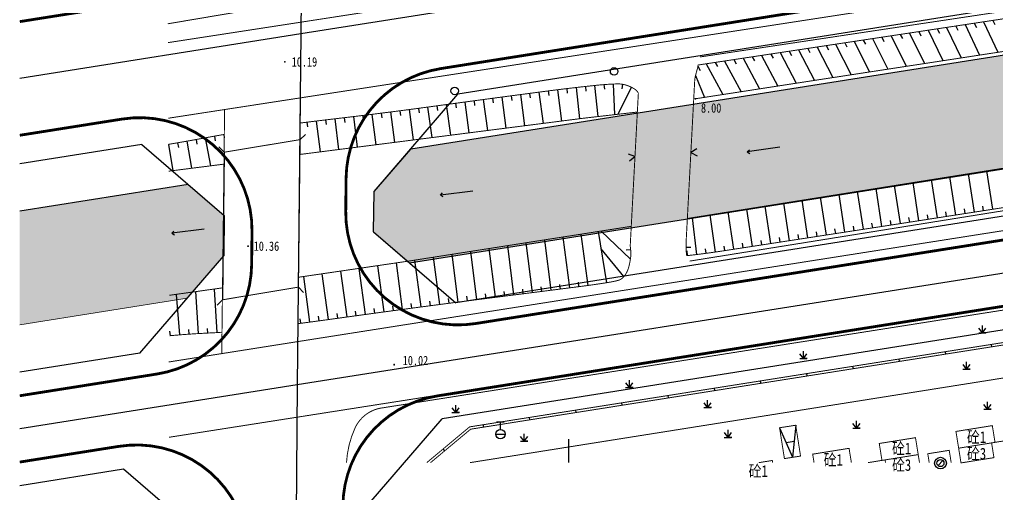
# Model space of a CAD drawing. Header units: millimetres. Extents: x -439850 to 440374, y 3556331 to 3581716.
# Drawn here: x 439727 to 439831.4, y 3581296.9 to 3581347.5 of the extents above; entities that cross this region are included whole.
import ezdxf
from ezdxf.enums import TextEntityAlignment as Align

# ---------------------------------------------------------------- set-up
doc = ezdxf.new("R2010")
doc.units = ezdxf.units.MM
doc.header["$LTSCALE"] = 1000
doc.header["$MEASUREMENT"] = 0
doc.linetypes.add('CENTER', pattern=[2, 1.25, -0.25, 0.25, -0.25])
for name, color, linetype in [('02E1水域', 131, 'Continuous'), ('02E1水域_H', 131, 'Continuous'), ('11E1水域', 7, 'Continuous'), ('14中心线', 1, 'CENTER'), ('14缘石线', 7, 'Continuous'), ('14道路红线', 7, 'Continuous'), ('dx', 250, 'Continuous'), ('GCD', 1, 'Continuous')]:
    doc.layers.add(name, color=color, linetype=linetype)
doc.styles.add('HZ', font='', dxfattribs={"width": 0.8})
doc.styles.get('HZ').set_extended_font_data('SimSun')

# ---------------------------------------------------------------- blocks, each defined once
blk = doc.blocks.new('GC264')
at = {"linetype": 'Continuous'}
for p, q in [((0, 0), (7, 0)), ((7, 0), (6.499998530717959, 0.3999999999972985)), ((7, 0), (6.499998530717959, -0.3999999999972985))]:
    blk.add_line(p, q, dxfattribs=at)
blk = doc.blocks.new('GC440')
blk.add_circle((0, 0), 0.8)
blk = doc.blocks.new('GC037')
for p, q in [((0, 0), (-1.299038105676658, 0.75)), ((-1.299038105676658, -0.75), (0, 0))]:
    blk.add_line(p, q)
blk = doc.blocks.new('GC200')
at = {"linetype": 'Continuous', "const_width": 0.2, "flags": 128}
blk.add_lwpolyline([(-0.1, 0, 1), (0.1, 0, 1)], format="xyb", close=True, dxfattribs=at)
blk = doc.blocks.new('GC133')
for p, q in [((-0.8102439681299358, 2.588389444089591), (0.7897560318700644, 2.588389444089591)), ((-0.0102439681299358, 0.988389444089593), (-0.0102439681299358, 2.588389444089591)), ((-1.010243968129935, -0.0116105559104072), (0.9897560318700639, -0.0116105559104072))]:
    blk.add_line(p, q)
blk.add_circle((-0.0102439681299358, -0.0116105559104072), 1)
blk = doc.blocks.new('GC124')
for p, q in [((0, -0.7999999999999995), (-0.75, 0.2000000000000005)), ((0, -0.7999999999999995), (0, 0.7999999999999995)), ((0, -0.7999999999999995), (0.75, 0.2000000000000005)), ((-0.8, -0.7999999999999995), (0.75, -0.7999999999999995)), ((0.7999999999999994, -0.7999999999999995), (0, -0.7999999999999995))]:
    blk.add_line(p, q)
blk = doc.blocks.new('GC011')
blk.add_line((-0.5303300858899087, -0.5303300858899087), (0.5303300858899105, 0.5303300858899105))
for radius in [1.25, 0.75]:
    blk.add_circle((0, 0), radius)

msp = doc.modelspace()

# ---------------------------------------------------------------- hatches: boundary and pattern name
at = {"layer": '02E1水域_H', "extrusion": (0, 0, -1)}
for points in [[(-439764.8984823256, 3581329.140132193), (-439764.8566259987, 3581324.830604613), (-439768.6996670906, 3581321.516041908), (-440124.0157198063, 3581377.80502719), (-440127.9285466477, 3581382.351459278), (-440127.9612032186, 3581386.653151854), (-440124.108065687, 3581389.969303876), (-439768.8178524983, 3581333.684412076)], [(-439727.033525715, 3581327.06496064), (-439727.0335259595, 3581314.915313379), (-439744.9118436663, 3581317.747587223), (-439748.8312138423, 3581322.291867109), (-439748.8730701691, 3581326.601394689), (-439745.0300290777, 3581329.915957395)]]:
    msp.add_hatch(color=137, dxfattribs=at).paths.add_polyline_path(points)

# ---------------------------------------------------------------- linework, layer by layer
at = {"layer": '02E1水域', "color": 7, "linetype": 'Continuous', "lineweight": 0, "ltscale": 0.02, "extrusion": (0, 0, -1)}
msp.add_lwpolyline([(-439764.8984823256, 3581329.140132193), (-439764.8566259987, 3581324.830604613), (-439768.6996670906, 3581321.516041908), (-440124.0157198063, 3581377.80502719), (-440127.9285466477, 3581382.351459278), (-440127.9612032186, 3581386.653151854), (-440124.108065687, 3581389.969303876), (-439768.8178524983, 3581333.684412076)], close=True, dxfattribs=at)
msp.add_lwpolyline([(-439727.0335257148, 3581327.06496064), (-439745.0300290777, 3581329.915957395), (-439748.8730701691, 3581326.601394689), (-439748.8312138423, 3581322.291867109), (-439744.9118436663, 3581317.747587223), (-439727.0335259595, 3581314.915313379)], dxfattribs=at)
at = {"layer": '11E1水域', "extrusion": (0, 0, -1)}
for points in [[(-440124.108065687, 3581389.969303876), (-439768.8178524983, 3581333.684412076)], [(-439768.6996670906, 3581321.516041908), (-440124.0157198063, 3581377.80502719)], [(-439745.0300290777, 3581329.915957395), (-439727.0335257148, 3581327.06496064)]]:
    msp.add_lwpolyline(points, dxfattribs=at)
at = {"layer": '14中心线', "extrusion": (0, 0, -1)}
msp.add_lwpolyline([(-439815.6848951429, 3581643.156749289), (-439786.2628535945, 3581560.135519463, -0.0829066098406264), (-439757.5666517655, 3581397.973709494), (-439757.0618237661, 3581345.996616601)], format="xyb", dxfattribs=at)
for points in [[(-440143.1172789703, 3581407.155322125), (-439757.0618237661, 3581345.996616601)], [(-440142.8325458592, 3581369.648802358), (-439756.6974187543, 3581308.477475243)], [(-439757.0618237661, 3581345.996616601), (-439727.03352543, 3581341.239549111)], [(-439756.6974187543, 3581308.477475243), (-439727.0335261835, 3581303.778136726)]]:
    msp.add_lwpolyline(points, dxfattribs=at)
at = {"layer": '14中心线', "color": 1, "extrusion": (0, 0, -1)}
for points in [[(-439757.0618237661, 3581345.996616601), (-439756.6974187543, 3581308.477475243)], [(-439756.6974187543, 3581308.477475243), (-439755.8200147114, 3581218.139951753)]]:
    msp.add_lwpolyline(points, dxfattribs=at)
at = {"layer": '14缘石线', "extrusion": (0, 0, -1), "const_width": 0.3}
for points in [[(-440119.0740165182, 3581397.271577275), (-439772.0339273233, 3581342.293665853)], [(-440122.8023197958, 3581370.019271434), (-439775.7546940697, 3581315.04016607)], [(-440118.8085221306, 3581362.299281816), (-439771.6941442715, 3581307.309601614)], [(-439735.4075502321, 3581348.640981438), (-439727.0335253073, 3581347.314372741)], [(-439737.9799264902, 3581336.898848657), (-439727.033525552, 3581335.164725482)], [(-439761.8776412811, 3581327.008906594), (-439761.9121120254, 3581330.55801456)], [(-439751.8569792786, 3581324.930108132), (-439751.8225085344, 3581321.381000165)], [(-439741.7006932366, 3581309.645348873), (-439727.0335261122, 3581307.321783843)], [(-439737.6401434386, 3581301.914784416), (-439727.0335262549, 3581300.234489609)]]:
    msp.add_lwpolyline(points, dxfattribs=at)
for points in [[(-439772.0339273233, 3581342.293665853, -0.3661537358908848), (-439761.9121120254, 3581330.55801456)], [(-439751.8569792786, 3581324.930108132, -0.4639640821218383), (-439737.9799264903, 3581336.898848655)], [(-439761.8776412811, 3581327.008906594, -0.4639640821278014), (-439775.7546940697, 3581315.04016607)], [(-439751.8225085344, 3581321.381000165, 0.3661537358853046), (-439741.7006932366, 3581309.645348873)], [(-439761.5723289743, 3581295.573950322, 0.3661537358857039), (-439771.6941442715, 3581307.309601614)], [(-439751.5171962272, 3581289.946043892, -0.4639640821266362), (-439737.6401434386, 3581301.914784416)]]:
    msp.add_lwpolyline(points, format="xyb", dxfattribs=at)
at = {"layer": '14道路红线', "extrusion": (0, 0, -1)}
for points in [[(-440119.1403783863, 3581394.244678463), (-439773.8750377184, 3581339.547921784)], [(-440118.9710776175, 3581371.943504549), (-439773.6583644683, 3581317.23924314)], [(-440119.6101019985, 3581359.895091164), (-439772.1684733502, 3581304.853568062)], [(-439764.8984823256, 3581329.140132193), (-439773.8750377184, 3581339.547921784)], [(-439740.0713316995, 3581334.192756163), (-439727.0335256129, 3581332.127313666)], [(-439740.0713316995, 3581334.192756163), (-439748.8730701691, 3581326.601394689)], [(-439764.8566259987, 3581324.830604613), (-439764.8984823256, 3581329.140132193)], [(-439748.8730701691, 3581326.601394689), (-439748.8312138423, 3581322.291867109)], [(-439764.8566259987, 3581324.830604613), (-439773.6583644683, 3581317.23924314)], [(-439739.8546584494, 3581311.884077517), (-439748.8312138423, 3581322.291867109)], [(-439739.8546584494, 3581311.884077517), (-439727.0335260614, 3581309.852960357)], [(-439764.5771118769, 3581296.051829592), (-439772.1684733502, 3581304.853568062)], [(-439738.1144725168, 3581299.458750864), (-439727.0335263057, 3581297.703313097)], [(-439748.5222621082, 3581290.482195471), (-439738.1144725168, 3581299.458750864)]]:
    msp.add_lwpolyline(points, dxfattribs=at)
at = {"layer": 'dx', "color": 250, "linetype": 'Continuous'}
for p, q in [((439829.0647443158, 3581347.144955936), (439829.2792944824, 3581346.693336878)), ((439830.0532267097, 3581347.294959302), (439831.5877201609, 3581344.047023371)), ((439831.0422090982, 3581347.44446268), (439831.2548785012, 3581346.99195492)), ((439822.1438675653, 3581346.097932315), (439823.7458599111, 3581342.843996888)), ((439823.1323499621, 3581346.24743569), (439823.3523598864, 3581345.798451078)), ((439824.1213323507, 3581346.396939067), (439825.7063249721, 3581343.145003505)), ((439825.1098147477, 3581346.546442442), (439825.3280353725, 3581346.096585456)), ((439826.0987971332, 3581346.69644581), (439827.666790033, 3581343.446010121)), ((439827.0872795302, 3581346.845949184), (439827.3036711539, 3581346.395209556)), ((439828.0757619272, 3581346.995452559), (439829.627255097, 3581343.746516746)), ((439815.2224908261, 3581345.0504087), (439815.4495589255, 3581344.60495205)), ((439816.2114732147, 3581345.199912077), (439817.8649647287, 3581341.939477066)), ((439817.1999556116, 3581345.349415451), (439817.4252579898, 3581344.90306314)), ((439818.1889380002, 3581345.498918829), (439819.8254297837, 3581342.241483667)), ((439819.1774203941, 3581345.648922195), (439819.4009711546, 3581345.201690034)), ((439820.1664027827, 3581345.798425572), (439821.7858948446, 3581342.542490283)), ((439821.1548851796, 3581345.947928946), (439821.3766991704, 3581345.499832861)), ((439808.3016140787, 3581344.002885087), (439810.0241044889, 3581340.731950666)), ((439809.2900964757, 3581344.152388461), (439809.5222479819, 3581343.709559797)), ((439810.2790788641, 3581344.301891839), (439811.9840695524, 3581341.033957262)), ((439811.2675612581, 3581344.451895204), (439811.4980396459, 3581344.008193434)), ((439812.2565436466, 3581344.601398581), (439813.9445346074, 3581341.335963863)), ((439813.2450260436, 3581344.750901956), (439813.4737927029, 3581344.306315223)), ((439814.2340084322, 3581344.900405333), (439815.9044996709, 3581341.637970459)), ((439801.3802373395, 3581342.955361471), (439801.6189442932, 3581342.516031825)), ((439802.369219728, 3581343.104864848), (439804.143709316, 3581339.824430899)), ((439803.3577021251, 3581343.254368223), (439803.5947906851, 3581342.814163086)), ((439804.3466845106, 3581343.404371592), (439806.1036743764, 3581340.126937487)), ((439805.3351669076, 3581343.553874966), (439805.5706239136, 3581343.112794989)), ((439806.3241492961, 3581343.703378343), (439808.063639437, 3581340.429444076)), ((439807.3126316901, 3581343.85338171), (439807.5464408345, 3581343.411426019)), ((439799.5167713491, 3581342.535357446), (439799.7518723661, 3581342.094087619)), ((439800.3917549424, 3581342.805858096), (439802.183244267, 3581339.521424317)), ((439799.2677813408, 3581341.566872331), (439800.2232792095, 3581339.218417737)), ((439783.5162931211, 3581339.906506232), (439783.5810693606, 3581339.410728472)), ((439784.5081463685, 3581340.033749911), (439784.9281479866, 3581336.688439466)), ((439785.5006732625, 3581340.15562732), (439785.5602657158, 3581339.659199795)), ((439786.493846727, 3581340.272118554), (439786.8760266283, 3581336.935556094)), ((439787.4876375328, 3581340.383220185), (439787.5418403955, 3581339.88617532)), ((439788.4820164329, 3581340.488928942), (439788.8261805354, 3581337.165725901)), ((439789.4774261092, 3581340.584159239), (439789.517006316, 3581340.085736772)), ((439790.475563, 3581340.643840923), (439790.6072486077, 3581337.369787038)), ((439792.4172963422, 3581340.299778461), (439790.9707085649, 3581337.411325359)), ((439791.4730295016, 3581340.618025981), (439791.3893235914, 3581340.125091028)), ((439775.5861145328, 3581338.852938942), (439775.6530339992, 3581338.357445922)), ((439776.5771366957, 3581338.986510042), (439777.0215680998, 3581335.68233429)), ((439777.5682309123, 3581339.119545452), (439777.6346146877, 3581338.623980378)), ((439778.5593968928, 3581339.252045131), (439779.0019367536, 3581335.934792504)), ((439779.550634348, 3581339.384009042), (439779.6164823549, 3581338.888372495)), ((439780.5419429881, 3581339.515437146), (439780.9823202984, 3581336.186946444)), ((439781.5333225234, 3581339.646329404), (439781.5986346847, 3581339.150621961)), ((439782.5247726642, 3581339.776685779), (439782.962722385, 3581336.438796585)), ((439767.6582219122, 3581337.78237266), (439767.7226969816, 3581337.286555644)), ((439768.6497318387, 3581337.912272431), (439769.0781134207, 3581334.666622037)), ((439769.6409911298, 3581338.044071152), (439769.7073651466, 3581337.548504771)), ((439770.6319961488, 3581338.177768336), (439771.0743630184, 3581334.922341628)), ((439771.6227522082, 3581338.313298413), (439771.6907428214, 3581337.817951237)), ((439772.6134832613, 3581338.449011885), (439773.0608608624, 3581335.176503125)), ((439773.6042875261, 3581338.584189824), (439773.6717426054, 3581338.088769437)), ((439774.595164713, 3581338.718832189), (439775.0412106861, 3581335.429571323)), ((439758.7253625029, 3581336.686807613), (439759.127464482, 3581333.387511736)), ((439759.71810095, 3581336.806958914), (439759.7777632904, 3581336.310539784)), ((439760.7110381058, 3581336.925456865), (439761.1001704656, 3581333.641540326)), ((439761.7041258928, 3581337.042686438), (439761.7629579627, 3581336.546168225)), ((439762.6970512248, 3581337.161283158), (439763.0899715597, 3581333.897674121)), ((439763.6897520356, 3581337.281744757), (439763.7504489844, 3581336.785451066)), ((439764.6822248226, 3581337.404070811), (439765.0858725172, 3581334.15428245)), ((439765.674464706, 3581337.528271859), (439765.7370398814, 3581337.032211485)), ((439766.6664649885, 3581337.654372312), (439767.0819614897, 3581334.410603787)), ((439757.7328255175, 3581336.565003294), (439757.7941408755, 3581336.068785625)), ((439745.8794548108, 3581334.710358141), (439745.9692125642, 3581334.218489161)), ((439746.8627220464, 3581334.892429214), (439747.4211113709, 3581331.890777061)), ((439747.8463536502, 3581335.072519089), (439747.9349997425, 3581334.580448547)), ((439748.8309936015, 3581335.247011671), (439748.8939920841, 3581334.885539373)), ((439756.8198690007, 3581318.934171146), (439756.997721945, 3581334.701015102)), ((439756.997721945, 3581334.701015102), (439757.5697520151, 3581335.260283909)), ((439742.9238383724, 3581334.196730119), (439743.3889607852, 3581331.379566669)), ((439743.9100014339, 3581334.362398377), (439743.9942217284, 3581333.869551048)), ((439744.8952172982, 3581334.533609522), (439745.4073065593, 3581331.635182666)), ((439748.8759607988, 3581333.354168457), (439748.3169748433, 3581333.926474933)), ((439748.8759607988, 3581333.354168457), (439748.6901746117, 3581317.575617082)), ((439825.1185865746, 3581326.336835652), (439824.4855805195, 3581330.421569111)), ((439827.0949382065, 3581326.643265059), (439826.4600940906, 3581330.735672827)), ((439829.0712423759, 3581326.950000424), (439828.4346053038, 3581331.049776168)), ((439831.0474990354, 3581327.257041741), (439830.4091142541, 3581331.363879149)), ((439819.1892473774, 3581325.419383256), (439818.5620247136, 3581329.479255562)), ((439821.1657411127, 3581325.724894743), (439820.5365459257, 3581329.793360494)), ((439823.1421875276, 3581326.030712211), (439822.5110644961, 3581330.107465005)), ((439813.2594827228, 3581324.50468475), (439812.6384442804, 3581328.536938096)), ((439815.2361181351, 3581324.809278251), (439814.6129739855, 3581328.851044379)), ((439817.212706369, 3581325.114177756), (439816.587500765, 3581329.165150195)), ((439805.3524702382, 3581323.289370913), (439804.7402943105, 3581327.28050801)), ((439807.3292938899, 3581323.592740332), (439806.7148366647, 3581327.594616306)), ((439809.3060705529, 3581323.896415783), (439808.6893757146, 3581327.908724075)), ((439811.2828001796, 3581324.200397258), (439810.663911555, 3581328.222831333)), ((439828.083096227, 3581326.796594497), (439828.0064123855, 3581327.29067054)), ((439830.0593766474, 3581327.103482839), (439829.9826163182, 3581327.597547004)), ((439799.4160028935, 3581322.421154164), (439798.9354781271, 3581326.357083447)), ((439801.3982984287, 3581322.68610022), (439800.8214667853, 3581326.657104705)), ((439803.3755996451, 3581322.986307533), (439802.7657485573, 3581326.966399175)), ((439822.1539702381, 3581325.877765229), (439822.0775158709, 3581326.371876834)), ((439824.130392975, 3581326.183735685), (439824.0538621146, 3581326.677835447)), ((439826.1067683204, 3581326.49001211), (439826.0301609686, 3581326.984100018)), ((439816.2244181523, 3581324.961689754), (439816.1481932762, 3581325.455836813)), ((439818.2009827794, 3581325.266742257), (439818.1246814044, 3581325.760877509)), ((439820.1775001571, 3581325.572100751), (439820.1011222851, 3581326.066224186)), ((439785.8116545084, 3581318.856841115), (439785.1134509415, 3581324.279510081)), ((439787.7949340245, 3581319.11462749), (439787.0514584679, 3581324.584891179)), ((439789.7731574921, 3581319.408385628), (439788.8922070124, 3581324.875853951)), ((439792.3015782576, 3581321.914847237), (439789.1860546301, 3581324.922383576, 3)), ((439808.3176880979, 3581323.744539803), (439808.2417692353, 3581324.23873397)), ((439810.2944412487, 3581324.048368268), (439810.2184458799, 3581324.542550675)), ((439812.2711473397, 3581324.352502752), (439812.1950754664, 3581324.846673389)), ((439814.2478063233, 3581324.65694325), (439814.1716579477, 3581325.151102104)), ((439779.8600096661, 3581318.097439462), (439779.1955190473, 3581323.353054767)), ((439781.8440838781, 3581318.349062375), (439781.1683752293, 3581323.660891914)), ((439783.8279658757, 3581318.602196308), (439783.1410191805, 3581323.969710379)), ((439798.2638078958, 3581323.212493624), (439798.7637531874, 3581323.219294584)), ((439802.3871467603, 3581322.834890609), (439802.3114574267, 3581323.329119982)), ((439804.3640408064, 3581323.137800968), (439804.2882749613, 3581323.632018615)), ((439806.3408879347, 3581323.441017368), (439806.2650455799, 3581323.935223281)), ((439771.925298493, 3581317.078575608), (439771.2644310515, 3581322.125750437)), ((439773.9085318495, 3581317.33674134), (439773.2486860495, 3581322.43126921)), ((439775.8920748745, 3581317.592517432), (439775.2315605934, 3581322.737599758)), ((439777.8759041447, 3581317.846063813), (439777.2144214648, 3581323.044952388)), ((439791.6096534056, 3581320.068450858), (439789.1893251557, 3581323.031841066)), ((439792.335742898, 3581322.911062532), (439791.8376167065, 3581322.867913429)), ((439798.4227216777, 3581322.305621402), (439798.3677825998, 3581322.802585429)), ((439800.4079046527, 3581322.547985915), (439800.341666708, 3581323.043570501)), ((439765.9780436177, 3581316.285558996), (439765.3083315677, 3581321.219102213)), ((439767.9600447946, 3581316.553019779), (439767.2940019691, 3581321.518185003)), ((439769.9424647252, 3581316.817358868), (439769.2792651916, 3581321.821117278)), ((439758.0525796652, 3581315.197094029), (439757.3976021743, 3581320.067972342)), ((439760.0343142862, 3581315.466518999), (439759.3633993349, 3581320.348003329)), ((439762.015317187, 3581315.741275009), (439761.3355912803, 3581320.632944958)), ((439763.9964661103, 3581316.014977181), (439763.3222041988, 3581320.924023862)), ((439756.8198690007, 3581318.934171146), (439757.3791378081, 3581318.362141075)), ((439782.8360489756, 3581318.475440473), (439782.7727654908, 3581318.971410984)), ((439784.8198344346, 3581318.729329861), (439784.7561732315, 3581319.225252031)), ((439786.8034259533, 3581318.98473005), (439786.7393870687, 3581319.480603592)), ((439744.1262190224, 3581313.831073326), (439743.772992717, 3581318.156547661)), ((439746.1212704748, 3581313.970545186), (439745.8607622453, 3581318.448545145)), ((439748.118484374, 3581314.075166397), (439747.8414923457, 3581318.725860819)), ((439774.9002674247, 3581317.464908079), (439774.8363233983, 3581317.960793862)), ((439776.8839538856, 3581317.719569356), (439776.8205672867, 3581318.2155267)), ((439778.8679253386, 3581317.972000763), (439778.8050962475, 3581318.468029041)), ((439780.8520707269, 3581318.223062031), (439780.789164997, 3581318.719080595)), ((439748.6901746117, 3581317.575617082), (439748.1178681365, 3581317.016631127)), ((439766.9689915547, 3581316.419679558), (439766.902126352, 3581316.915179903)), ((439768.951202723, 3581316.685579576), (439768.8851179437, 3581317.18118461)), ((439770.9338301868, 3581316.948357573), (439770.868525995, 3581317.444066066)), ((439772.9168690289, 3581317.208012895), (439772.8523455866, 3581317.703823618)), ((439759.0435452744, 3581315.331083486), (439758.9761890078, 3581315.826517317)), ((439761.0248845905, 3581315.603400282), (439760.9560825558, 3581316.098635405)), ((439763.0058377686, 3581315.878516098), (439762.9374122183, 3581316.373803379)), ((439764.9872015981, 3581316.150658175), (439764.9195561378, 3581316.646052604)), ((439757.0614195692, 3581315.064550914), (439756.9955096447, 3581315.560179232)), ((439743.1300518423, 3581313.743862314), (439743.0835366013, 3581314.241685455)), ((439745.1233372868, 3581313.906637723), (439745.0884685282, 3581314.405411938)), ((439747.119882314, 3581314.022786989), (439747.0966790829, 3581314.522239848)), ((439830.949270464, 3581312.556316199), (439830.9086768909, 3581312.81312773)), ((439826.0105871993, 3581311.775670562), (439825.9699936262, 3581312.032482092)), ((439821.0719039346, 3581310.995024925), (439821.0313103615, 3581311.251836455)), ((439811.1945374052, 3581309.43373365), (439811.153943832, 3581309.69054518)), ((439816.1332206699, 3581310.214379287), (439816.0926270968, 3581310.471190818)), ((439806.2558541405, 3581308.653088013), (439806.2152605674, 3581308.909899543)), ((439801.3171708758, 3581307.872442376), (439801.2765773027, 3581308.129253906)), ((439791.4398043464, 3581306.311151101), (439791.3992107734, 3581306.567962631)), ((439796.3784876111, 3581307.091796738), (439796.3378940381, 3581307.348608268)), ((439786.5011210817, 3581305.530505463), (439786.4605275087, 3581305.787316993)), ((439781.562437817, 3581304.749859826), (439781.5218442439, 3581305.006671355)), ((439776.6237545524, 3581303.969214189), (439776.5831609793, 3581304.226025718)), ((439808.2469812368, 3581303.90033369), (439809.6275538335, 3581300.73977412)), ((439809.9723394175, 3581304.17142684), (439809.6275538335, 3581300.73977412)), ((439785.7225524417, 3581300.174194644), (439785.7225524417, 3581302.674194644)), ((439808.937267535, 3581302.320053905), (439809.7999466255, 3581302.455600479)), ((439772.4737025869, 3581301.450764556), (439772.3071497294, 3581301.650414614))]:
    msp.add_line(p, q, dxfattribs=at)
at = {"layer": 'dx', "color": 250, "linetype": 'Continuous', "const_width": 0.1000000014901161, "flags": 128}
for points in [[(439742.8703726972, 3581345.067751779), (439929.176893074, 3581373.74810393), (440070.8863675503, 3581395.506582181), (440143.8228670891, 3581406.691663561), (440145.4620380046, 3581407.035832534)], [(440136.7298636894, 3581394.946111279), (440069.6321972214, 3581384.6244705), (439949.0577384322, 3581366.450549717), (439861.4250649572, 3581352.817721026), (439799.7529808, 3581343.538265228)], [(439798.6338014607, 3581321.714658283), (439867.0488467058, 3581332.699215848), (439935.0596778659, 3581343.004079574), (440022.4977975244, 3581356.512470974), (440129.4406125829, 3581373.387917595), (440136.7724133748, 3581374.807924969)], [(439742.9493866975, 3581310.93042148), (439758.6354233777, 3581313.407484769), (439885.5886362538, 3581333.373401739), (439917.1123089002, 3581338.2616318), (439917.1123089002, 3581338.2616318), (440007.9476878541, 3581352.575932152), (440140.5633231976, 3581373.13937631)], [(439742.858781679, 3581347.082468466), (439773.7026494604, 3581352.296538308), (439802.0641442428, 3581356.611634693)], [(439799.153289193, 3581340.5758884), (439798.2814016325, 3581324.212159825)], [(439756.997721945, 3581334.701015102), (439757.0480791237, 3581339.165230068)], [(439792.2835082818, 3581323.332138891), (439793.1553958422, 3581339.695867467)], [(439748.8759607988, 3581333.354168457), (439748.9296729568, 3581337.915864127)], [(439756.8317672654, 3581319.988964383), (439768.6293472825, 3581321.721607193), (439792.3953944586, 3581325.432036987), (439793.0462743185, 3581337.647856833), (439787.7051345426, 3581337.036850334), (439787.0511541069, 3581336.957759055), (439760.5264524396, 3581333.567632001), (439756.9798372598, 3581333.115519614)], [(439756.8317672654, 3581319.988964385), (439768.6293472952, 3581321.721607195), (439792.3953944586, 3581325.432036988), (439793.0462743185, 3581337.647856833)], [(439793.0462743185, 3581337.647856833), (439787.7051344414, 3581337.036850316), (439787.0511541992, 3581336.957759054), (439760.5264524396, 3581333.567632001), (439756.9798372598, 3581333.115519615)], [(439748.8609644329, 3581332.080548863), (439742.9494258642, 3581331.326962787)], [(439748.8609644329, 3581332.080548866), (439742.9494258642, 3581331.326962792)], [(439911.630174694, 3581329.409378623), (439887.3849834999, 3581325.562042281), (439770.5402429997, 3581307.202545626), (439742.9829238681, 3581302.881740275)], [(439770.5375769529, 3581300.174194644), (439775.116725287, 3581303.994229799), (439911.9943292901, 3581325.63013935), (439912.2032936583, 3581324.693639388), (439914.8603668126, 3581322.593628032), (439916.0042425036, 3581322.61618726)], [(439770.943454108, 3581300.174194644), (439775.2281852756, 3581303.748619952), (439911.7937449989, 3581325.335205423), (439911.9696409417, 3581324.546905747), (439914.7722880007, 3581322.331840406), (439916.0452911411, 3581322.356946253)], [(439756.8198690007, 3581318.934171146), (439756.7541758562, 3581313.11040723)], [(439743.0257450793, 3581318.061381285), (439748.705226114, 3581318.853919338)], [(439743.0257450793, 3581318.061381282), (439748.705226114, 3581318.853919336)], [(439748.6901746117, 3581317.575617082), (439748.6224785505, 3581311.826288795)], [(439838.9175306877, 3581300.174194644), (439838.6403736821, 3581301.904424535), (439835.0512928194, 3581301.329507347), (439834.7988250978, 3581302.9056075), (439830.9099973652, 3581302.282675337), (439831.1624650869, 3581300.706575185), (439827.8389311057, 3581300.174194644)], [(439815.9216837107, 3581300.174194644), (439815.6767347708, 3581301.702499506), (439811.7869446164, 3581301.079063698), (439811.9319724322, 3581300.174194644)], [(439807.5121311108, 3581300.174194644), (439807.4763052821, 3581300.401763872), (439806.030762891, 3581300.174194644)], [(439819.5704627695, 3581300.174194644), (439819.5239341409, 3581300.464499755), (439817.7126394544, 3581300.174194644)], [(439823.2042249444, 3581300.174194644), (439823.0666898302, 3581301.032314641), (439819.5239341409, 3581300.464499755), (439819.5704627695, 3581300.174194644)]]:
    msp.add_lwpolyline(points, dxfattribs=at)
for points in [[(439742.9168423607, 3581336.990531543), (440132.2743214014, 3581396.909924976), (440144.7729301899, 3581398.830127294, -0.2808882119202576), (440147.5263510861, 3581397.786591608)], [(439799.153289193, 3581340.5758884, -0.0204727605424865), (439799.1980712031, 3581341.20377994, -0.0369383578311134), (439799.2626460717, 3581341.546974652, -0.0011661805418801), (439799.3874410846, 3581342.01204668, 0.0017190529695646), (439799.471751436, 3581342.327638726, 0.0336134681227375), (439799.5345470847, 3581342.653428766, -0.3362188259687947), (439799.5602697512, 3581342.679855262), (439803.2515301963, 3581343.238502385), (439820.7233875923, 3581345.882748984), (439921.1152608121, 3581361.076375126, 0.0052604405938924), (439926.6595497077, 3581361.975229153, -0.0040043664045389), (439933.9398756864, 3581363.174311118, -0.002637132285724), (439961.7276482729, 3581367.372693592, 0.001381080005549), (440014.8072985766, 3581375.256026811), (440113.2161770622, 3581390.149540207), (440132.5725662866, 3581393.07899786), (440136.6692662753, 3581393.699005497)], [(439798.2814016325, 3581324.212159825, 0.0089093206797395), (439798.2637081863, 3581323.640758096, 0.0089165839985154), (439798.2663904477, 3581323.069554397, 0.0054500129706109), (439798.2878278865, 3581322.4284988, 0.0593656548687126), (439798.2974123594, 3581322.370191059, 0.3647743347422115), (439798.3979859406, 3581322.302890427, 0.0105307104905932), (439802.0663086453, 3581322.785759607, 0.0010653976432032), (439856.4683510027, 3581331.234501249, -0.0008597699079248), (439923.8771738217, 3581341.73161353, -6.89299134469e-05), (439954.6069307979, 3581346.458502498, 3.48639867875e-05), (440015.3635432395, 3581355.799921926, 0.0017533300922214), (440129.6521968606, 3581373.790606795, 0.030776614688609), (440136.0888609745, 3581375.237904443, 0.0182523800282515), (440136.5721063589, 3581375.397622306, 0.2658426696600769), (440136.5960697139, 3581375.426338414, 0.0637567442796534), (440136.6029565656, 3581375.568474928, -0.0144602428863785), (440136.5717134634, 3581376.192714254, -0.005545725179722), (440136.5642332669, 3581376.940832969, -0.0054485613232288), (440136.5733634055, 3581377.702275351)], [(439793.1553958422, 3581339.695867467, 0.0297105729110034), (439792.894838926, 3581339.992243917, 0.0570560260441842), (439792.7341887345, 3581340.121157705, 0.0685508398737673), (439791.8105020713, 3581340.539600343, 0.0779331575170667), (439790.9251937519, 3581340.657971488, 0.0195340903836496), (439788.9286283695, 3581340.534632213, 0.0072788642299301), (439783.5976926936, 3581339.917139721, 0.0016639231444367), (439771.3936085031, 3581338.281831896, -0.0031323055111006), (439764.9080647234, 3581337.432170812, -0.001735398673511), (439761.239424615, 3581336.987831416, 0.0016339956630008), (439757.3430202357, 3581336.516707391, 0.0004661199195378), (439757.017743999, 3581336.475990505, -0.015272413487844)], [(439748.8983864158, 3581335.258743586, 0.0032170187955233), (439746.67191715, 3581334.856825313, -0.0053375996647957), (439742.9329069746, 3581334.198227614, -0.0045908244524172)], [(439756.7757911892, 3581315.026628435, 0.0016968041820178), (439761.384010228, 3581315.653389751, -0.0023297785963283), (439773.1126791939, 3581317.23347961, -0.0009057473256777), (439779.5067501643, 3581318.052799638, 0.0007455657481207), (439787.2748782108, 3581319.045658468, 0.0085790302969974), (439790.0273224093, 3581319.449752393, 0.0240133743000209), (439790.9996606212, 3581319.657961312, 0.1288897549374317), (439791.4775467709, 3581319.92862533, 0.0879312303798631), (439791.9436077312, 3581320.576388816, 0.0498699355119176), (439792.134307626, 3581321.101060005, 0.0278164322271583), (439792.3262839571, 3581322.081581324, 0.0430059128594094), (439792.3537811825, 3581322.612280584, 0.0315705683280001), (439792.2835082818, 3581323.332138891)], [(439743.0506274329, 3581313.736403767, -0.0120496067011127), (439747.1644189173, 3581314.024844413, 0.0052876479525812), (439748.6493542156, 3581314.108800039, 0.0031717310211146)]]:
    msp.add_lwpolyline(points, format="xyb", dxfattribs=at)
for points in [[(440114.8061473478, 3581376.605485079), (440132.7226955201, 3581379.455632295), (440136.6113486015, 3581380.074235479), (440136.6401648806, 3581388.844852989), (440129.8529161828, 3581387.891062984), (440094.5040694427, 3581382.890655478), (440019.9033685816, 3581372.165672381), (439953.1830550942, 3581362.374439506), (439920.7700148809, 3581357.550205502), (439857.0757658888, 3581347.940609684), (439810.0241043082, 3581340.731950634), (439799.7350218445, 3581339.142961133), (439799.071763162, 3581339.045794495), (439798.3910724618, 3581326.270479918), (439801.5592618537, 3581326.774472434), (439854.1030795874, 3581335.133092318), (439984.4779370378, 3581355.872998989)], [(440136.6113486015, 3581380.074235479), (440136.6401648806, 3581388.844852989), (440129.8529161828, 3581387.891062984), (440094.504069172, 3581382.890655456), (440019.9033687809, 3581372.165672366), (439953.183055154, 3581362.374439532), (439920.7700149792, 3581357.550205504), (439857.0757660358, 3581347.940609726), (439810.0241044889, 3581340.731950666), (439799.7350217901, 3581339.142961138), (439799.071763162, 3581339.045794496), (439798.3910724618, 3581326.270479919), (439801.5592618537, 3581326.774472434), (439854.1030795874, 3581335.133092318), (439984.4779370378, 3581355.872998989), (440114.8061473478, 3581376.605485079), (440132.7226955201, 3581379.455632295)], [(439748.8759607988, 3581333.354168457), (439748.6901746117, 3581317.575617082), (439756.8198690007, 3581318.934171146), (439756.997721945, 3581334.701015102)], [(439827.1014603281, 3581303.506871165), (439827.3879318187, 3581301.718493003), (439831.274804384, 3581302.341111978), (439830.9883328934, 3581304.12949014)], [(439818.9029351036, 3581302.219578507), (439819.1927379941, 3581300.411417319), (439823.0666898302, 3581301.032314641), (439822.7768869398, 3581302.840475829)], [(439827.3879318187, 3581301.718493003), (439827.6403995404, 3581300.14239285), (439831.1624650869, 3581300.706575185), (439830.9099973652, 3581302.282675337)]]:
    msp.add_lwpolyline(points, close=True, dxfattribs=at)
at = {"layer": 'dx', "color": 250, "linetype": 'Continuous', "const_width": 0.1000000014901161, "elevation": -1.516999999999999, "flags": 128}
msp.add_lwpolyline([(439761.9579759816, 3581300.174194644, -0.0926258524880324), (439762.8622093681, 3581303.859291832, -0.2647253391466635), (439765.8615848642, 3581306.036419442), (439912.2333502424, 3581329.092863336)], format="xyb", dxfattribs=at)
at = {"layer": 'dx', "color": 250, "linetype": 'Continuous', "const_width": 0.1000000014901161, "flags": 128}
for points, elevation in [([(439914.7722880007, 3581322.331840406), (439775.1681975988, 3581300.174194644)], -1.502999999999999), ([(439824.2409526381, 3581300.174194644), (439824.0886241594, 3581301.120224044), (439826.379298497, 3581301.48906558), (439826.5910173815, 3581300.174194644)], 0.3580000000000003)]:
    msp.add_lwpolyline(points, dxfattribs=dict(at, elevation=elevation))
at = {"layer": 'dx', "color": 250, "linetype": 'Continuous', "const_width": 0.1000000014901161, "elevation": -1.457999999999999, "flags": 128}
msp.add_lwpolyline([(439808.7648747431, 3581300.604227545), (439810.4902329239, 3581300.875320695), (439809.9723394175, 3581304.17142684), (439808.2469812368, 3581303.90033369)], close=True, dxfattribs=at)
at = {"layer": 'dx', "color": 250, "linetype": 'Continuous'}
for p in [(439755.3510151328, 3581343.011585702, 10.187), (439755.3510151328, 3581343.011585702, 10.187), (439799.2562965746, 3581339.047914846, 8), (439799.2562965746, 3581339.047914846, 8)]:
    msp.add_point(p, dxfattribs=at)

# ---------------------------------------------------------------- block references
at = {"layer": 'dx', "color": 250, "linetype": 'Continuous', "xscale": 0.5, "yscale": 0.5, "zscale": 0.5}
for name, p in [('GC440', (439790.5594985615, 3581341.992279957)), ('GC440', (439773.5212889819, 3581339.905939329)), ('GC133', (439778.4103510065, 3581303.225713426, -0.6479999999999998)), ('GC011', (439825.4474327041, 3581300.118785212, -1))]:
    msp.add_blockref(name, p, dxfattribs=at)
at = {"layer": 'dx', "color": 250, "linetype": 'Continuous'}
for name, p, xscale, yscale, zscale, rotation in [('GC037', (439798.7671603867, 3581333.328959703), 0.4999999999798566, 0.4999999999798566, 0.4999999999798566, 182.2583970020065), ('GC264', (439808.2639178619, 3581333.878476561), 0.4999999999893728, 0.4999999999893728, 0.4999999999893728, 187.9619256268608), ('GC037', (439792.7923895345, 3581332.882905611, 9.332999999999998), 0.5000000000005533, 0.5000000000005533, 0.5000000000005533, 8.012252006930838), ('GC264', (439775.4629722812, 3581329.207564719), 0.500000000002617, 0.500000000002617, 0.500000000002617, 187.1254617142859), ('GC264', (439746.7590547214, 3581325.126672877), 0.500000000002617, 0.500000000002617, 0.500000000002617, 187.1254617142859)]:
    msp.add_blockref(name, p, dxfattribs=dict(at, xscale=xscale, yscale=yscale, zscale=zscale, rotation=rotation))
ref = msp.add_blockref('GC200', (439751.4401179699, 3581323.314464257, 10.512), dxfattribs=dict(at, xscale=0.4999999999760379, yscale=0.4999999999760379, zscale=0.4999999999760379, rotation=0.0006705856805047))
ref.add_attrib('height', '10.36', dxfattribs={"layer": 'GCD', "linetype": 'Continuous', "height": 1, "rotation": 0.0006705858382862, "style": 'HZ', "width": 0.8}).set_placement((439752.0401179698, 3581323.31447128), align=Align.MIDDLE_LEFT)
at = {"layer": 'dx', "color": 250, "linetype": 'Continuous', "xscale": 0.5, "yscale": 0.5}
for p in [(439829.9301229587, 3581314.441539415), (439810.7955832621, 3581311.705456557), (439828.2320070601, 3581310.558054108), (439792.1896074975, 3581308.589248341), (439800.5563040433, 3581306.466761664), (439830.4719315809, 3581306.286323167), (439773.6284584738, 3581305.921021722), (439816.4709706709, 3581304.25134157), (439802.743110612, 3581303.276846968), (439780.9476686678, 3581302.855479125)]:
    msp.add_blockref('GC124', p, dxfattribs=at)
at = {"layer": 'dx', "color": 250, "linetype": 'Continuous', "xscale": 0.4999999999979298, "yscale": 0.4999999999979298, "rotation": 10.87744202023707}
msp.add_blockref('GC200', (439767.0478073876, 3581310.645348771, 20.37), dxfattribs=at)

# ---------------------------------------------------------------- texts
at = {"layer": 'dx', "color": 250, "linetype": 'Continuous', "style": 'HZ', "width": 0.8}
for s, p in [('10.19', (439756.1010054395, 3581342.511598631, 10.18682779037683)), ('8.00', (439799.8460291804, 3581337.582067267, 7.999864761265793))]:
    msp.add_text(s, height=0.9999830951582239, rotation=0.0003420697474519, dxfattribs=at).set_placement(p)
for s, height, p in [('10.02', 1, (439769.3310343114, 3581311.084096779, 10.35)), ('砼1', 1.25, (439829.3056823509, 3581302.96464987)), ('砼1', 1.25, (439821.2961283905, 3581301.749047343)), ('砼1', 1.25, (439813.9911666392, 3581300.536842404)), ('砼3', 1.25, (439829.3056823509, 3581301.19398287)), ('砼3', 1.25, (439821.2961283905, 3581299.978380343)), ('砼1', 1.25, (439805.971810865, 3581299.33788328))]:
    msp.add_text(s, height=height, dxfattribs=at).set_placement(p, align=Align.MIDDLE)

doc.saveas('drawing.dxf')
